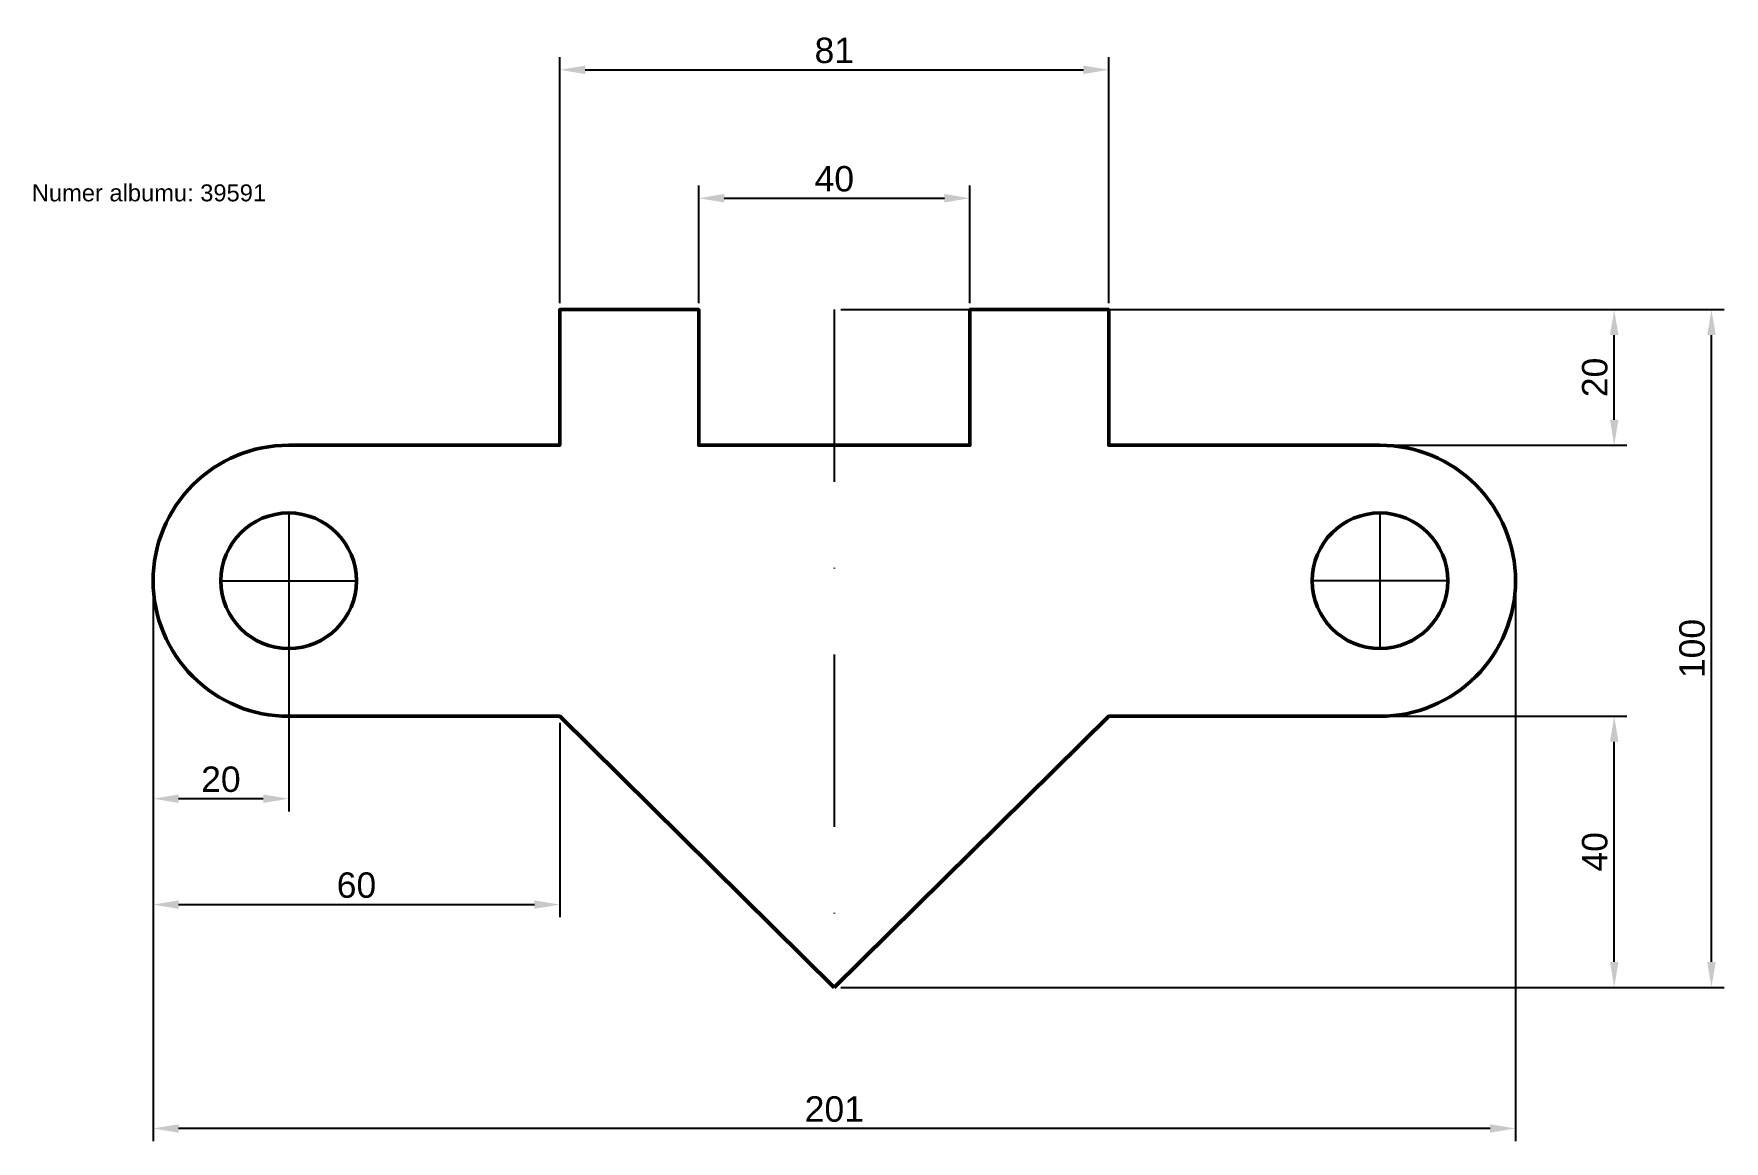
# Model space of a CAD drawing. Header units: millimetres. Extents: x 25 to 275, y 42 to 206.
import ezdxf

# ---------------------------------------------------------------- set-up
doc = ezdxf.new("R2010")
doc.units = ezdxf.units.MM
doc.linetypes.add('KRESKAKROPKAX2', pattern=[50.8, 25.4, -12.7, 0, -12.7])
doc.layers.add('Kontur', color=170, linetype='Continuous', lineweight=50)
doc.layers.add('symetria', color=90, linetype='KRESKAKROPKAX2')
doc.layers.add('wymiar', color=10, linetype='Continuous')
doc.styles.get("Standard").update_dxf_attribs({"font": 'arial.ttf'})
doc.dimstyles.new('ISO-25', dxfattribs={"dimscale": 1.5, "dimtxt": 2.5, "dimasz": 2.5, "dimexe": 1.25, "dimexo": 0.625, "dimtad": 1, "dimtxsty": 'Standard', "dimcen": 2.5, "dimadec": 0, "dimazin": 0, "dimtfac": 1, "dimtmove": 0, "dimatfit": 3, "dimfxl": 1, "dimarcsym": 0})

# ---------------------------------------------------------------- blocks, each defined once
blk = doc.blocks.new('*D2')
at = {"layer": 'Defpoints', "color": 0, "transparency": 16777216}
for p in [(184, 200.39), (103, 165), (184, 165)]:
    blk.add_point(p, dxfattribs=at)
at = {"layer": 'wymiar', "color": 0, "lineweight": -2, "transparency": 16777216}
for p, q in [((103, 165.94), (103, 202.27)), ((184, 165.94), (184, 202.27)), ((106.75, 200.39), (180.25, 200.39))]:
    blk.add_line(p, q, dxfattribs=at)
at = {"layer": 'wymiar', "color": 0, "transparency": 16777216}
for points in [[(106.75, 201.02), (106.75, 199.77), (103, 200.39)], [(180.25, 201.02), (180.25, 199.77), (184, 200.39)]]:
    blk.add_solid(points, dxfattribs=at)
at = {"layer": 'wymiar', "color": 0, "transparency": 16777216, "insert": (143.5, 203.24), "char_height": 3.75, "attachment_point": 5}
blk.add_mtext('81', dxfattribs=at)
blk = doc.blocks.new('*D3')
at = {"layer": 'Defpoints', "color": 0, "transparency": 16777216}
for p in [(163.5, 181.44), (123.5, 165), (163.5, 165)]:
    blk.add_point(p, dxfattribs=at)
at = {"layer": 'wymiar', "color": 0, "lineweight": -2, "transparency": 16777216}
for p, q in [((123.5, 165.94), (123.5, 183.32)), ((163.5, 165.94), (163.5, 183.32)), ((127.25, 181.44), (159.75, 181.44))]:
    blk.add_line(p, q, dxfattribs=at)
at = {"layer": 'wymiar', "color": 0, "transparency": 16777216}
for points in [[(127.25, 182.07), (127.25, 180.82), (123.5, 181.44)], [(159.75, 182.07), (159.75, 180.82), (163.5, 181.44)]]:
    blk.add_solid(points, dxfattribs=at)
at = {"layer": 'wymiar', "color": 0, "transparency": 16777216, "insert": (143.5, 184.29), "char_height": 3.75, "attachment_point": 5}
blk.add_mtext('40', dxfattribs=at)
blk = doc.blocks.new('*D4')
at = {"layer": 'Defpoints', "color": 0, "transparency": 16777216}
for p in [(43, 125), (63, 125), (43, 92.84)]:
    blk.add_point(p, dxfattribs=at)
at = {"layer": 'wymiar', "color": 0, "lineweight": -2, "transparency": 16777216}
for p, q in [((43, 124.06), (43, 90.96)), ((63, 124.06), (63, 90.96)), ((59.25, 92.84), (46.75, 92.84))]:
    blk.add_line(p, q, dxfattribs=at)
at = {"layer": 'wymiar', "color": 0, "transparency": 16777216}
for points in [[(46.75, 93.46), (46.75, 92.21), (43, 92.84)], [(59.25, 93.46), (59.25, 92.21), (63, 92.84)]]:
    blk.add_solid(points, dxfattribs=at)
at = {"layer": 'wymiar', "color": 0, "transparency": 16777216, "insert": (53, 95.69), "char_height": 3.75, "attachment_point": 5}
blk.add_mtext('20', dxfattribs=at)
blk = doc.blocks.new('*D5')
at = {"layer": 'Defpoints', "color": 0, "transparency": 16777216}
for p in [(43, 125), (103, 105), (103, 77.21)]:
    blk.add_point(p, dxfattribs=at)
at = {"layer": 'wymiar', "color": 0, "lineweight": -2, "transparency": 16777216}
for p, q in [((43, 124.06), (43, 75.34)), ((103, 104.06), (103, 75.34)), ((46.75, 77.21), (99.25, 77.21))]:
    blk.add_line(p, q, dxfattribs=at)
at = {"layer": 'wymiar', "color": 0, "transparency": 16777216}
for points in [[(46.75, 77.84), (46.75, 76.59), (43, 77.21)], [(99.25, 77.84), (99.25, 76.59), (103, 77.21)]]:
    blk.add_solid(points, dxfattribs=at)
at = {"layer": 'wymiar', "color": 0, "transparency": 16777216, "insert": (73, 80.07), "char_height": 3.75, "attachment_point": 5}
blk.add_mtext('60', dxfattribs=at)
blk = doc.blocks.new('*D6')
at = {"layer": 'Defpoints', "color": 0, "transparency": 16777216}
for p in [(184, 105), (258.56, 105), (143.5, 65)]:
    blk.add_point(p, dxfattribs=at)
at = {"layer": 'wymiar', "color": 0, "lineweight": -2, "transparency": 16777216}
for p, q in [((184.94, 105), (260.44, 105)), ((258.56, 68.75), (258.56, 101.25)), ((144.44, 65), (260.44, 65))]:
    blk.add_line(p, q, dxfattribs=at)
at = {"layer": 'wymiar', "color": 0, "transparency": 16777216}
for points in [[(257.94, 101.25), (259.19, 101.25), (258.56, 105)], [(257.94, 68.75), (259.19, 68.75), (258.56, 65)]]:
    blk.add_solid(points, dxfattribs=at)
at = {"layer": 'wymiar', "color": 0, "transparency": 16777216, "insert": (255.71, 85), "char_height": 3.75, "attachment_point": 5, "rotation": 90}
blk.add_mtext('40', dxfattribs=at)
blk = doc.blocks.new('*D7')
at = {"layer": 'Defpoints', "color": 0, "transparency": 16777216}
for p in [(184, 165), (258.56, 165), (224, 145)]:
    blk.add_point(p, dxfattribs=at)
at = {"layer": 'wymiar', "color": 0, "lineweight": -2, "transparency": 16777216}
for p, q in [((184.94, 165), (260.44, 165)), ((258.56, 148.75), (258.56, 161.25)), ((224.94, 145), (260.44, 145))]:
    blk.add_line(p, q, dxfattribs=at)
at = {"layer": 'wymiar', "color": 0, "transparency": 16777216}
for points in [[(257.94, 161.25), (259.19, 161.25), (258.56, 165)], [(257.94, 148.75), (259.19, 148.75), (258.56, 145)]]:
    blk.add_solid(points, dxfattribs=at)
at = {"layer": 'wymiar', "color": 0, "transparency": 16777216, "insert": (255.71, 155), "char_height": 3.75, "attachment_point": 5, "rotation": 90}
blk.add_mtext('20', dxfattribs=at)
blk = doc.blocks.new('*D8')
at = {"layer": 'Defpoints', "color": 0, "transparency": 16777216}
for p in [(143.5, 165), (272.91, 165), (143.5, 65)]:
    blk.add_point(p, dxfattribs=at)
at = {"layer": 'wymiar', "color": 0, "lineweight": -2, "transparency": 16777216}
for p, q in [((144.44, 165), (274.79, 165)), ((272.91, 68.75), (272.91, 161.25)), ((144.44, 65), (274.79, 65))]:
    blk.add_line(p, q, dxfattribs=at)
at = {"layer": 'wymiar', "color": 0, "transparency": 16777216}
for points in [[(272.29, 161.25), (273.54, 161.25), (272.91, 165)], [(272.29, 68.75), (273.54, 68.75), (272.91, 65)]]:
    blk.add_solid(points, dxfattribs=at)
at = {"layer": 'wymiar', "color": 0, "transparency": 16777216, "insert": (270.06, 115), "char_height": 3.75, "attachment_point": 5, "rotation": 90}
blk.add_mtext('100', dxfattribs=at)
blk = doc.blocks.new('*D9')
at = {"layer": 'Defpoints', "color": 0, "transparency": 16777216}
for p in [(43, 125), (244, 125), (43, 44.18)]:
    blk.add_point(p, dxfattribs=at)
at = {"layer": 'wymiar', "color": 0, "lineweight": -2, "transparency": 16777216}
for p, q in [((43, 124.06), (43, 42.31)), ((244, 124.06), (244, 42.31)), ((240.25, 44.18), (46.75, 44.18))]:
    blk.add_line(p, q, dxfattribs=at)
at = {"layer": 'wymiar', "color": 0, "transparency": 16777216}
for points in [[(46.75, 44.81), (46.75, 43.56), (43, 44.18)], [(240.25, 44.81), (240.25, 43.56), (244, 44.18)]]:
    blk.add_solid(points, dxfattribs=at)
at = {"layer": 'wymiar', "color": 0, "transparency": 16777216, "insert": (143.5, 47.03), "char_height": 3.75, "attachment_point": 5}
blk.add_mtext('201', dxfattribs=at)

msp = doc.modelspace()

# ---------------------------------------------------------------- linework, layer by layer
at = {"layer": 'Kontur'}
for points in [[(143.5, 145), (123.5, 145), (123.5, 165), (103, 165), (103, 145), (63, 145, 0.4142136), (43, 125), (43, 125, 0.4142136), (63, 105), (103, 105), (143.5, 65)], [(143.5, 145), (163.5, 145), (163.5, 165), (184, 165), (184, 145), (224, 145, -0.4142136), (244, 125), (244, 125, -0.4142136), (224, 105), (184, 105), (143.5, 65)]]:
    msp.add_lwpolyline(points, format="xyb", dxfattribs=at)
for centre in [(63, 125), (224, 125)]:
    msp.add_circle(centre, 10, dxfattribs=at)
at = {"layer": 'symetria'}
for p, q in [((143.5, 165), (143.5, 65)), ((63, 135), (63, 115)), ((224, 135), (224, 115)), ((53, 125), (73, 125)), ((234, 125), (214, 125))]:
    msp.add_line(p, q, dxfattribs=at)

# ---------------------------------------------------------------- texts
at = {"insert": (25.11, 183.484), "char_height": 2.5, "attachment_point": 1}
msp.add_mtext_dynamic_manual_height_columns('Numer albumu: 39591', width=55.52026, gutter_width=12.5, heights=[0], dxfattribs=at)

# ---------------------------------------------------------------- dimensions: what is measured, and where the dimension line sits
at = {"layer": 'wymiar'}
for base, p1, p2, picture, middle in [((184, 200.391), (103, 165), (184, 165), '*D2', (143.5, 203.243)), ((163.5, 181.441), (123.5, 165), (163.5, 165), '*D3', (143.5, 184.293)), ((43, 92.836), (63, 125), (43, 125), '*D4', (53, 95.688)), ((103, 77.215), (43, 125), (103, 105), '*D5', (73, 80.067)), ((43, 44.18), (244, 125), (43, 125), '*D9', (143.5, 47.032))]:
    dim = msp.add_linear_dim(base=base, p1=p1, p2=p2, dimstyle='ISO-25', dxfattribs=at)
    dim.commit()
    dim.dimension.update_dxf_attribs({"geometry": picture, "text_midpoint": middle})
for base, p1, p2, picture, middle in [((272.914, 165), (143.5, 65), (143.5, 165), '*D8', (270.062, 115)), ((258.564, 165), (224, 145), (184, 165), '*D7', (255.712, 155)), ((258.564, 105), (143.5, 65), (184, 105), '*D6', (255.712, 85))]:
    dim = msp.add_linear_dim(base=base, p1=p1, p2=p2, angle=90, dimstyle='ISO-25', dxfattribs=at)
    dim.commit()
    dim.dimension.update_dxf_attribs({"geometry": picture, "text_midpoint": middle})

doc.saveas('drawing.dxf')
